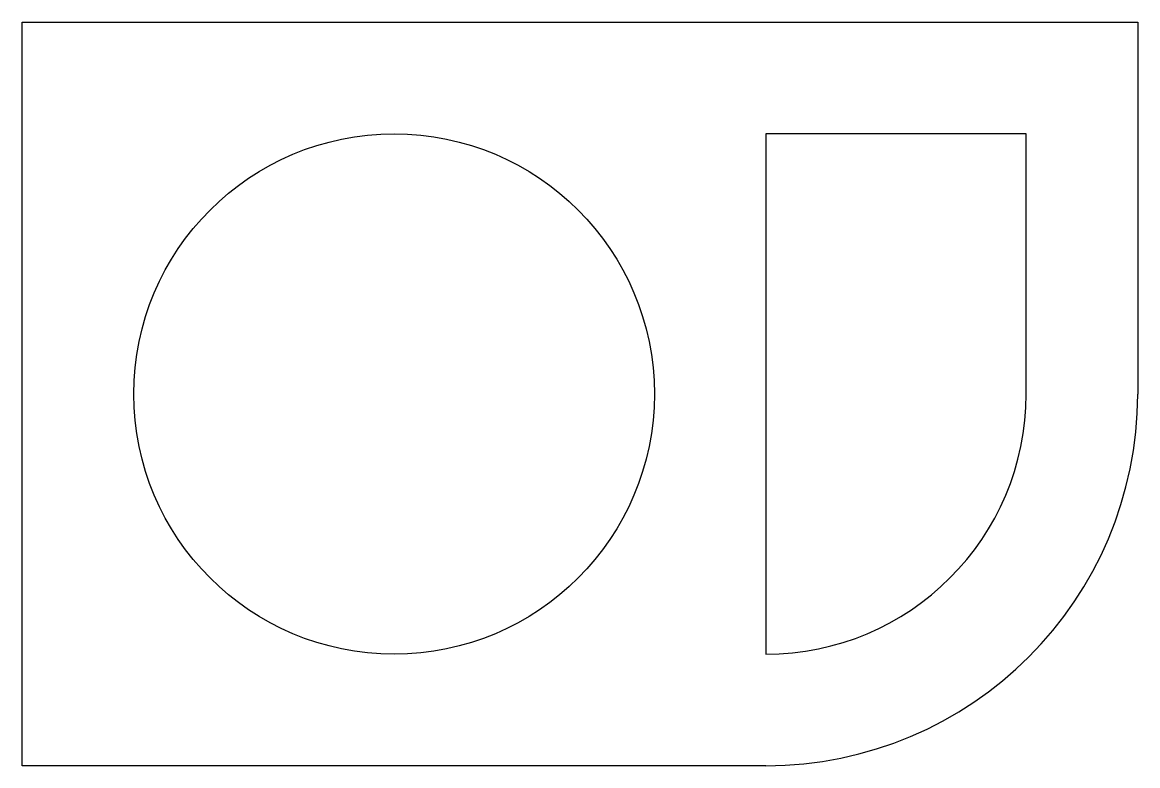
# Model space of a CAD drawing. Extents: x 10 to 40, y 0 to 20.
import ezdxf

# ---------------------------------------------------------------- set-up
doc = ezdxf.new("R2010")
doc.units = 0
doc.header["$MEASUREMENT"] = 0
doc.layers.get('0').update_dxf_attribs({"color": 178, "lineweight": 25, "true_color": 0x000000})

msp = doc.modelspace()

# ---------------------------------------------------------------- linework, layer by layer
for p, q in [((10, 0), (10, 20)), ((10, 20), (40, 20)), ((40, 20), (40, 10)), ((37, 17), (30, 17)), ((30, 17), (30, 3)), ((37, 10), (37, 17)), ((30, 0), (10, 0))]:
    msp.add_line(p, q)
msp.add_circle((20, 10), 7)
for radius in [7, 10]:
    msp.add_arc((30, 10), radius, 270, 0)

doc.saveas('drawing.dxf')
